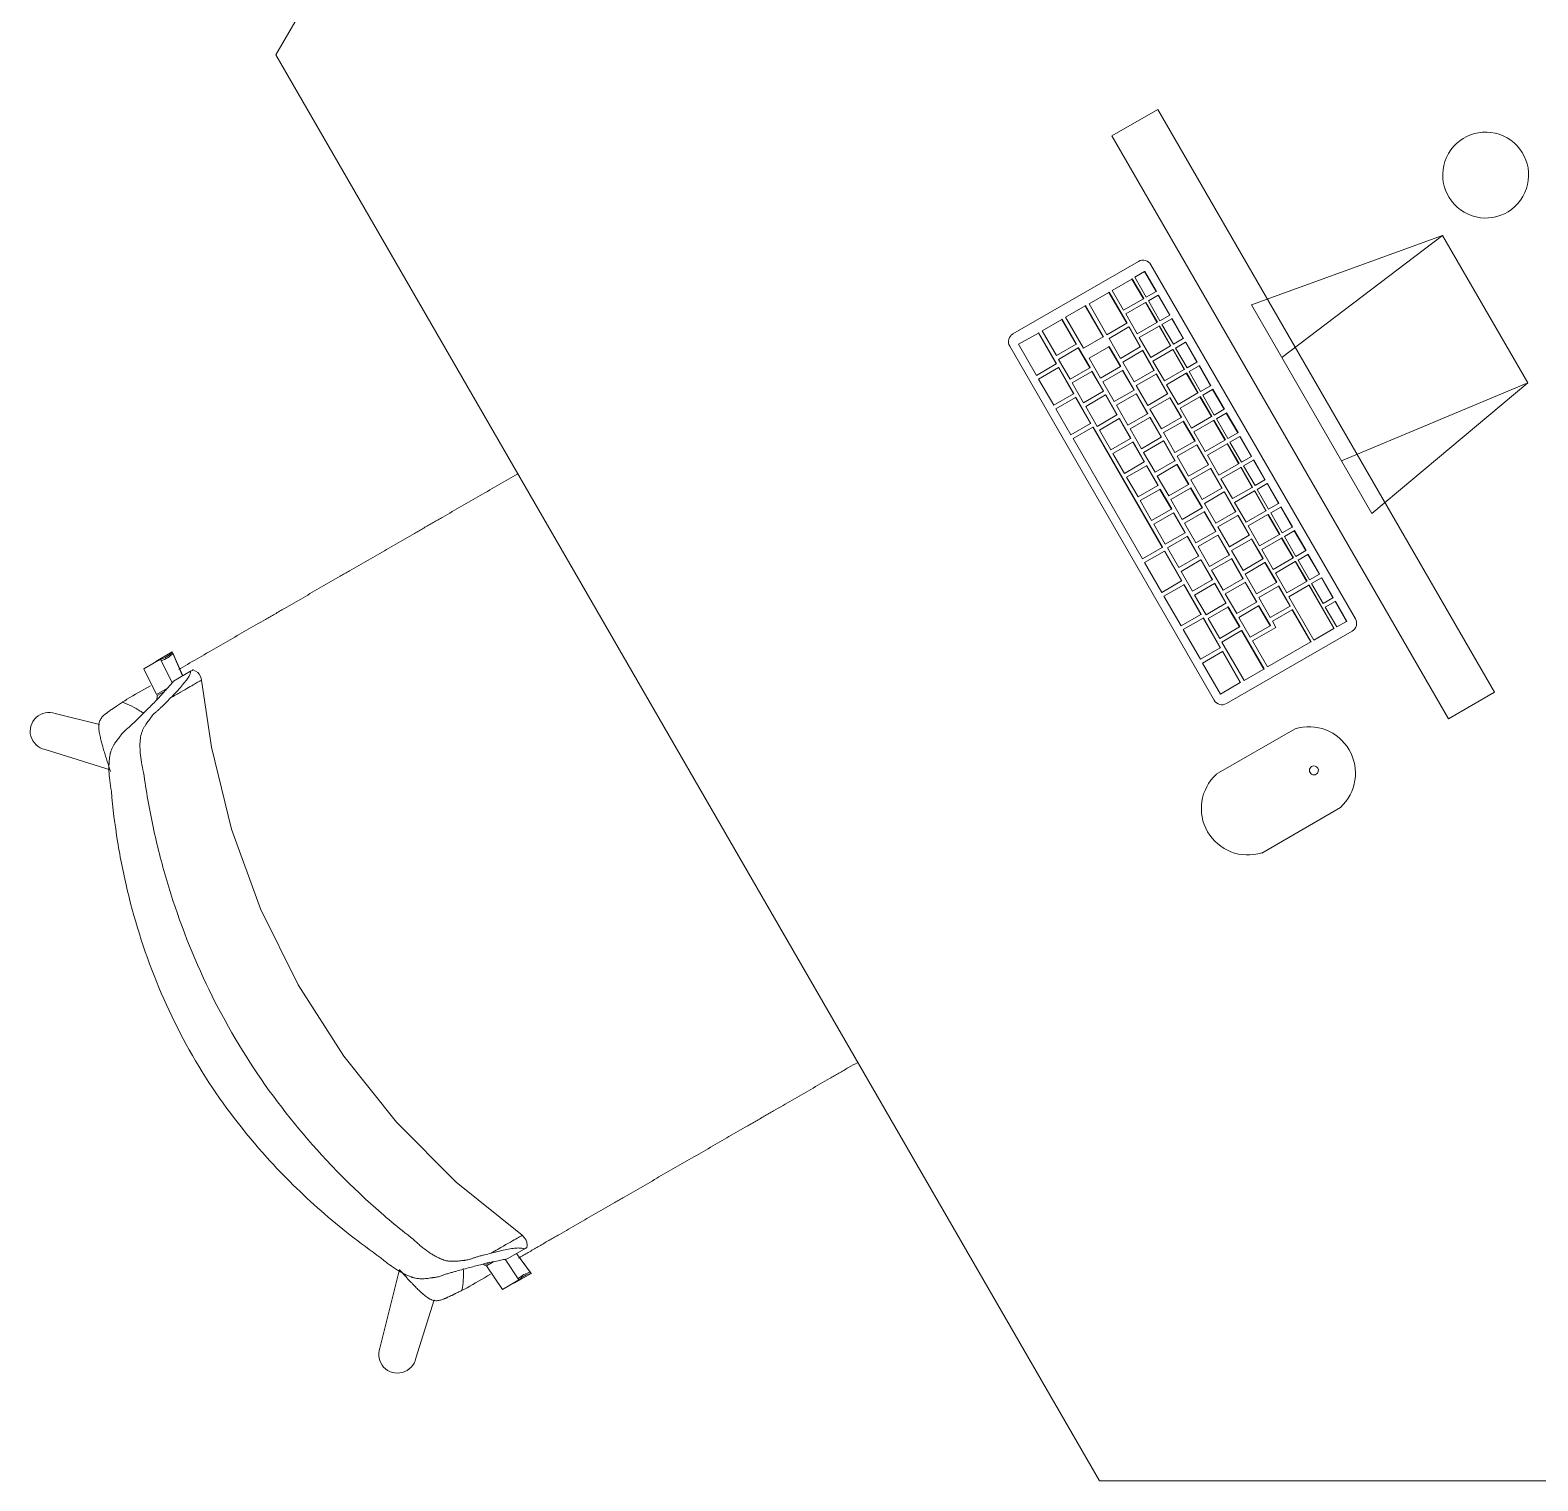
# Model space of a CAD drawing. Header units: millimetres. Extents: x 155927 to 295199, y -4084 to 97293.
# Drawn here: x 181905 to 182958, y 16870 to 17883 of the extents above; entities that cross this region are included whole.
import ezdxf

# ---------------------------------------------------------------- set-up
doc = ezdxf.new("R2010")
doc.units = ezdxf.units.MM
doc.header["$MEASUREMENT"] = 0
doc.layers.add('A-GENM', color=8, linetype='CONTINUOUS', lineweight=9)
doc.layers.add('I-FURN', color=8, linetype='CONTINUOUS', lineweight=9)

msp = doc.modelspace()

# ---------------------------------------------------------------- linework, layer by layer
at = {"layer": 'A-GENM'}
for p, q in [((182679, 17721.8), (182591.4, 17671.3)), ((182830.5, 17472.2), (182687.7, 17719.5)), ((182674.4, 17709.5), (182660.6, 17701.6)), ((182674.7, 17709.7), (182674.4, 17709.5)), ((182682.4, 17695.7), (182674.4, 17709.5)), ((182674.7, 17709.7), (182682.7, 17695.8)), ((182683.3, 17714.7), (182676.4, 17710.7)), ((182676.4, 17710.7), (182684.4, 17696.8)), ((182683.5, 17714.8), (182683.3, 17714.7)), ((182691.3, 17700.8), (182683.3, 17714.7)), ((182683.5, 17714.8), (182691.5, 17700.9)), ((182658.3, 17700.2), (182644.5, 17692.2)), ((182658.5, 17700.4), (182658.3, 17700.2)), ((182670.8, 17678.6), (182658.3, 17700.2)), ((182658.5, 17700.4), (182671, 17678.7)), ((182660.6, 17701.6), (182668.6, 17687.7)), ((182668.6, 17687.7), (182682.4, 17695.7)), ((182682.7, 17695.8), (182682.4, 17695.7)), ((182684.4, 17696.8), (182691.3, 17700.8)), ((182692.8, 17698.2), (182685.9, 17694.2)), ((182691.5, 17700.9), (182691.3, 17700.8)), ((182693, 17698.3), (182692.8, 17698.2)), ((182700.8, 17684.3), (182692.8, 17698.2)), ((182693, 17698.3), (182701, 17684.5)), ((182641.9, 17690.8), (182628.1, 17682.8)), ((182642.1, 17690.9), (182641.9, 17690.8)), ((182654.4, 17669.1), (182641.9, 17690.8)), ((182642.1, 17690.9), (182654.6, 17669.2)), ((182644.5, 17692.2), (182657, 17670.6)), ((182683.9, 17693.1), (182670.1, 17685.1)), ((182670.1, 17685.1), (182678.1, 17671.2)), ((182684.2, 17693.2), (182683.9, 17693.1)), ((182691.9, 17679.2), (182683.9, 17693.1)), ((182684.2, 17693.2), (182692.2, 17679.4)), ((182685.9, 17694.2), (182693.9, 17680.4)), ((182693.9, 17680.4), (182700.8, 17684.3)), ((182701, 17684.5), (182700.8, 17684.3)), ((182625.5, 17681.3), (182611.7, 17673.3)), ((182625.7, 17681.4), (182625.5, 17681.3)), ((182635.5, 17664), (182625.5, 17681.3)), ((182625.7, 17681.4), (182635.7, 17664.1)), ((182628.1, 17682.8), (182640.6, 17661.1)), ((182657, 17670.6), (182670.8, 17678.6)), ((182672.3, 17676), (182658.5, 17668)), ((182671, 17678.7), (182670.8, 17678.6)), ((182672.5, 17676.1), (182672.3, 17676)), ((182680.3, 17662.1), (182672.3, 17676)), ((182672.5, 17676.1), (182680.5, 17662.2)), ((182678.1, 17671.2), (182691.9, 17679.2)), ((182693.4, 17676.6), (182679.6, 17668.7)), ((182692.2, 17679.4), (182691.9, 17679.2)), ((182693.7, 17676.8), (182693.4, 17676.6)), ((182701.4, 17662.8), (182693.4, 17676.6)), ((182693.7, 17676.8), (182701.7, 17662.9)), ((182702.3, 17681.8), (182695.4, 17677.8)), ((182695.4, 17677.8), (182703.4, 17663.9)), ((182702.5, 17681.9), (182702.3, 17681.8)), ((182710.3, 17667.9), (182702.3, 17681.8)), ((182702.5, 17681.9), (182710.5, 17668)), ((182609.1, 17671.8), (182595.3, 17663.9)), ((182595.3, 17663.9), (182607.8, 17642.2)), ((182609.3, 17672), (182609.1, 17671.8)), ((182621.6, 17650.2), (182609.1, 17671.8)), ((182609.3, 17672), (182621.8, 17650.3)), ((182611.7, 17673.3), (182621.7, 17656)), ((182621.7, 17656), (182635.5, 17664)), ((182635.7, 17664.1), (182635.5, 17664)), ((182640.6, 17661.1), (182654.4, 17669.1)), ((182654.6, 17669.2), (182654.4, 17669.1)), ((182658.5, 17668), (182666.5, 17654.1)), ((182679.6, 17668.7), (182687.6, 17654.8)), ((182703.4, 17663.9), (182710.3, 17667.9)), ((182711.8, 17665.3), (182704.9, 17661.3)), ((182710.5, 17668), (182710.3, 17667.9)), ((182712, 17665.4), (182711.8, 17665.3)), ((182719.8, 17651.4), (182711.8, 17665.3)), ((182712, 17665.4), (182720, 17651.6)), ((182589.1, 17662.6), (182731.9, 17415.3)), ((182637, 17661.4), (182623.2, 17653.4)), ((182623.2, 17653.4), (182631.2, 17639.5)), ((182637.2, 17661.5), (182637, 17661.4)), ((182645, 17647.5), (182637, 17661.4)), ((182637.2, 17661.5), (182645.2, 17647.7)), ((182658.4, 17662.2), (182644.6, 17654.2)), ((182644.6, 17654.2), (182652.6, 17640.3)), ((182658.6, 17662.3), (182658.4, 17662.2)), ((182666.4, 17648.3), (182658.4, 17662.2)), ((182658.6, 17662.3), (182666.6, 17648.5)), ((182666.5, 17654.1), (182680.3, 17662.1)), ((182681.8, 17659.5), (182668, 17651.5)), ((182680.5, 17662.2), (182680.3, 17662.1)), ((182682, 17659.7), (182681.8, 17659.5)), ((182689.8, 17645.7), (182681.8, 17659.5)), ((182682, 17659.7), (182690, 17645.8)), ((182687.6, 17654.8), (182701.4, 17662.8)), ((182702.9, 17660.2), (182689.1, 17652.2)), ((182701.7, 17662.9), (182701.4, 17662.8)), ((182703.2, 17660.3), (182702.9, 17660.2)), ((182710.9, 17646.3), (182702.9, 17660.2)), ((182703.2, 17660.3), (182711.2, 17646.5)), ((182704.9, 17661.3), (182712.9, 17647.5)), ((182607.8, 17642.2), (182621.6, 17650.2)), ((182623.1, 17647.6), (182609.3, 17639.6)), ((182621.8, 17650.3), (182621.6, 17650.2)), ((182623.3, 17647.7), (182623.1, 17647.6)), ((182633.6, 17629.4), (182623.1, 17647.6)), ((182623.3, 17647.7), (182633.8, 17629.5)), ((182631.2, 17639.5), (182645, 17647.5)), ((182646.5, 17644.9), (182632.7, 17636.9)), ((182645.2, 17647.7), (182645, 17647.5)), ((182646.7, 17645.1), (182646.5, 17644.9)), ((182654.5, 17631.1), (182646.5, 17644.9)), ((182646.7, 17645.1), (182654.7, 17631.2)), ((182652.6, 17640.3), (182666.4, 17648.3)), ((182667.9, 17645.7), (182654.1, 17637.7)), ((182666.6, 17648.5), (182666.4, 17648.3)), ((182668.1, 17645.9), (182667.9, 17645.7)), ((182675.9, 17631.9), (182667.9, 17645.7)), ((182668, 17651.5), (182676, 17637.7)), ((182668.1, 17645.9), (182676.1, 17632)), ((182676, 17637.7), (182689.8, 17645.7)), ((182691.3, 17643.1), (182677.5, 17635.1)), ((182689.1, 17652.2), (182697.1, 17638.3)), ((182690, 17645.8), (182689.8, 17645.7)), ((182691.5, 17643.2), (182691.3, 17643.1)), ((182699.3, 17629.2), (182691.3, 17643.1)), ((182691.5, 17643.2), (182699.5, 17629.3)), ((182697.1, 17638.3), (182710.9, 17646.3)), ((182712.4, 17643.7), (182698.6, 17635.7)), ((182711.2, 17646.5), (182710.9, 17646.3)), ((182712.7, 17643.9), (182712.4, 17643.7)), ((182720.4, 17629.9), (182712.4, 17643.7)), ((182712.7, 17643.9), (182720.7, 17630)), ((182712.9, 17647.5), (182719.8, 17651.4)), ((182721.3, 17648.8), (182714.4, 17644.9)), ((182714.4, 17644.9), (182722.4, 17631)), ((182720, 17651.6), (182719.8, 17651.4)), ((182721.5, 17649), (182721.3, 17648.8)), ((182729.3, 17635), (182721.3, 17648.8)), ((182721.5, 17649), (182729.5, 17635.1)), ((182609.3, 17639.6), (182619.8, 17621.4)), ((182632.7, 17636.9), (182640.7, 17623.1)), ((182654.1, 17637.7), (182662.1, 17623.9)), ((182662.1, 17623.9), (182675.9, 17631.9)), ((182676.1, 17632), (182675.9, 17631.9)), ((182677.5, 17635.1), (182685.5, 17621.2)), ((182698.6, 17635.7), (182706.6, 17621.9)), ((182722.4, 17631), (182729.3, 17635)), ((182730.8, 17632.4), (182723.9, 17628.4)), ((182729.5, 17635.1), (182729.3, 17635)), ((182731, 17632.5), (182730.8, 17632.4)), ((182738.8, 17618.5), (182730.8, 17632.4)), ((182731, 17632.5), (182739, 17618.7)), ((182619.8, 17621.4), (182633.6, 17629.4)), ((182635.1, 17626.8), (182621.3, 17618.8)), ((182633.8, 17629.5), (182633.6, 17629.4)), ((182635.3, 17626.9), (182635.1, 17626.8)), ((182645.6, 17608.6), (182635.1, 17626.8)), ((182635.3, 17626.9), (182645.8, 17608.7)), ((182640.7, 17623.1), (182654.5, 17631.1)), ((182656, 17628.5), (182642.2, 17620.5)), ((182654.7, 17631.2), (182654.5, 17631.1)), ((182656.2, 17628.6), (182656, 17628.5)), ((182664, 17614.6), (182656, 17628.5)), ((182656.2, 17628.6), (182664.2, 17614.7)), ((182677.4, 17629.3), (182663.6, 17621.3)), ((182663.6, 17621.3), (182671.6, 17607.4)), ((182677.6, 17629.4), (182677.4, 17629.3)), ((182685.4, 17615.4), (182677.4, 17629.3)), ((182677.6, 17629.4), (182685.6, 17615.5)), ((182685.5, 17621.2), (182699.3, 17629.2)), ((182700.8, 17626.6), (182687, 17618.6)), ((182699.5, 17629.3), (182699.3, 17629.2)), ((182701, 17626.7), (182700.8, 17626.6)), ((182708.8, 17612.7), (182700.8, 17626.6)), ((182701, 17626.7), (182709, 17612.9)), ((182706.6, 17621.9), (182720.4, 17629.9)), ((182721.9, 17627.3), (182708.1, 17619.3)), ((182720.7, 17630), (182720.4, 17629.9)), ((182722.2, 17627.4), (182721.9, 17627.3)), ((182729.9, 17613.4), (182721.9, 17627.3)), ((182722.2, 17627.4), (182730.2, 17613.6)), ((182723.9, 17628.4), (182731.9, 17614.5)), ((182621.3, 17618.8), (182631.8, 17600.6)), ((182642.2, 17620.5), (182650.2, 17606.6)), ((182650.2, 17606.6), (182664, 17614.6)), ((182665.5, 17612), (182651.7, 17604)), ((182664.2, 17614.7), (182664, 17614.6)), ((182665.7, 17612.1), (182665.5, 17612)), ((182673.5, 17598.1), (182665.5, 17612)), ((182665.7, 17612.1), (182673.7, 17598.3)), ((182671.6, 17607.4), (182685.4, 17615.4)), ((182686.9, 17612.8), (182673.1, 17604.8)), ((182685.6, 17615.5), (182685.4, 17615.4)), ((182687.1, 17612.9), (182686.9, 17612.8)), ((182694.9, 17599), (182686.9, 17612.8)), ((182687, 17618.6), (182695, 17604.8)), ((182687.1, 17612.9), (182695.1, 17599.1)), ((182695, 17604.8), (182708.8, 17612.7)), ((182708.1, 17619.3), (182716.1, 17605.4)), ((182709, 17612.9), (182708.8, 17612.7)), ((182716.1, 17605.4), (182729.9, 17613.4)), ((182731.4, 17610.8), (182717.6, 17602.8)), ((182730.2, 17613.6), (182729.9, 17613.4)), ((182731.7, 17611), (182731.4, 17610.8)), ((182739.4, 17597), (182731.4, 17610.8)), ((182731.7, 17611), (182739.7, 17597.1)), ((182731.9, 17614.5), (182738.8, 17618.5)), ((182740.3, 17615.9), (182733.4, 17611.9)), ((182733.4, 17611.9), (182741.4, 17598.1)), ((182739, 17618.7), (182738.8, 17618.5)), ((182740.5, 17616.1), (182740.3, 17615.9)), ((182748.3, 17602.1), (182740.3, 17615.9)), ((182740.5, 17616.1), (182748.5, 17602.2)), ((182631.8, 17600.6), (182645.6, 17608.6)), ((182647.1, 17606), (182633.3, 17598)), ((182645.8, 17608.7), (182645.6, 17608.6)), ((182647.3, 17606.1), (182647.1, 17606)), ((182695.6, 17522), (182647.1, 17606)), ((182647.3, 17606.1), (182695.8, 17522.1)), ((182651.7, 17604), (182659.7, 17590.2)), ((182673.1, 17604.8), (182681.1, 17591)), ((182710.3, 17610.1), (182696.5, 17602.2)), ((182696.5, 17602.2), (182704.5, 17588.3)), ((182710.5, 17610.3), (182710.3, 17610.1)), ((182718.3, 17596.3), (182710.3, 17610.1)), ((182710.5, 17610.3), (182718.5, 17596.4)), ((182717.6, 17602.8), (182725.6, 17589)), ((182741.4, 17598.1), (182748.3, 17602.1)), ((182748.5, 17602.2), (182748.3, 17602.1)), ((182633.3, 17598), (182681.8, 17514)), ((182659.7, 17590.2), (182673.5, 17598.1)), ((182675, 17595.6), (182661.2, 17587.6)), ((182673.7, 17598.3), (182673.5, 17598.1)), ((182675.2, 17595.7), (182675, 17595.6)), ((182683, 17581.7), (182675, 17595.6)), ((182675.2, 17595.7), (182683.2, 17581.8)), ((182681.1, 17591), (182694.9, 17599)), ((182696.4, 17596.4), (182682.6, 17588.4)), ((182695.1, 17599.1), (182694.9, 17599)), ((182696.6, 17596.5), (182696.4, 17596.4)), ((182704.4, 17582.5), (182696.4, 17596.4)), ((182696.6, 17596.5), (182704.6, 17582.6)), ((182704.5, 17588.3), (182718.3, 17596.3)), ((182719.8, 17593.7), (182706, 17585.7)), ((182718.5, 17596.4), (182718.3, 17596.3)), ((182720, 17593.8), (182719.8, 17593.7)), ((182727.8, 17579.8), (182719.8, 17593.7)), ((182720, 17593.8), (182728, 17580)), ((182725.6, 17589), (182739.4, 17597)), ((182740.9, 17594.4), (182727.1, 17586.4)), ((182739.7, 17597.1), (182739.4, 17597)), ((182741.2, 17594.5), (182740.9, 17594.4)), ((182748.9, 17580.5), (182740.9, 17594.4)), ((182741.2, 17594.5), (182749.2, 17580.6)), ((182749.8, 17599.5), (182742.9, 17595.5)), ((182742.9, 17595.5), (182750.9, 17581.6)), ((182750, 17599.6), (182749.8, 17599.5)), ((182757.8, 17585.6), (182749.8, 17599.5)), ((182750, 17599.6), (182758, 17585.8)), ((182661.2, 17587.6), (182669.2, 17573.7)), ((182669.2, 17573.7), (182683, 17581.7)), ((182684.5, 17579.1), (182670.7, 17571.1)), ((182682.6, 17588.4), (182690.6, 17574.5)), ((182683.2, 17581.8), (182683, 17581.7)), ((182684.7, 17579.2), (182684.5, 17579.1)), ((182692.5, 17565.2), (182684.5, 17579.1)), ((182684.7, 17579.2), (182692.7, 17565.4)), ((182690.6, 17574.5), (182704.4, 17582.5)), ((182705.9, 17579.9), (182692.1, 17571.9)), ((182704.6, 17582.6), (182704.4, 17582.5)), ((182706.1, 17580), (182705.9, 17579.9)), ((182713.9, 17566), (182705.9, 17579.9)), ((182706, 17585.7), (182714, 17571.9)), ((182706.1, 17580), (182714.1, 17566.2)), ((182714, 17571.9), (182727.8, 17579.8)), ((182727.1, 17586.4), (182735.1, 17572.5)), ((182728, 17580), (182727.8, 17579.8)), ((182735.1, 17572.5), (182748.9, 17580.5)), ((182749.2, 17580.6), (182748.9, 17580.5)), ((182750.9, 17581.6), (182757.8, 17585.6)), ((182759.3, 17583), (182752.4, 17579)), ((182758, 17585.8), (182757.8, 17585.6)), ((182759.5, 17583.2), (182759.3, 17583)), ((182767.3, 17569.2), (182759.3, 17583)), ((182759.5, 17583.2), (182767.5, 17569.3)), ((182670.7, 17571.1), (182678.7, 17557.3)), ((182692.1, 17571.9), (182700.1, 17558.1)), ((182729.3, 17577.2), (182715.5, 17569.3)), ((182715.5, 17569.3), (182723.5, 17555.4)), ((182729.5, 17577.4), (182729.3, 17577.2)), ((182737.3, 17563.4), (182729.3, 17577.2)), ((182729.5, 17577.4), (182737.5, 17563.5)), ((182750.4, 17577.9), (182736.6, 17569.9)), ((182736.6, 17569.9), (182744.6, 17556.1)), ((182750.7, 17578), (182750.4, 17577.9)), ((182758.4, 17564), (182750.4, 17577.9)), ((182750.7, 17578), (182758.7, 17564.2)), ((182752.4, 17579), (182760.4, 17565.2)), ((182760.4, 17565.2), (182767.3, 17569.2)), ((182767.5, 17569.3), (182767.3, 17569.2)), ((182678.7, 17557.3), (182692.5, 17565.2)), ((182694, 17562.6), (182680.2, 17554.7)), ((182692.7, 17565.4), (182692.5, 17565.2)), ((182694.2, 17562.8), (182694, 17562.6)), ((182702, 17548.8), (182694, 17562.6)), ((182694.2, 17562.8), (182702.2, 17548.9)), ((182700.1, 17558.1), (182713.9, 17566)), ((182715.4, 17563.4), (182701.6, 17555.5)), ((182714.1, 17566.2), (182713.9, 17566)), ((182715.6, 17563.6), (182715.4, 17563.4)), ((182723.4, 17549.6), (182715.4, 17563.4)), ((182715.6, 17563.6), (182723.6, 17549.7)), ((182723.5, 17555.4), (182737.3, 17563.4)), ((182738.8, 17560.8), (182725, 17552.8)), ((182737.5, 17563.5), (182737.3, 17563.4)), ((182739, 17560.9), (182738.8, 17560.8)), ((182746.8, 17546.9), (182738.8, 17560.8)), ((182739, 17560.9), (182747, 17547.1)), ((182744.6, 17556.1), (182758.4, 17564)), ((182759.9, 17561.5), (182746.1, 17553.5)), ((182758.7, 17564.2), (182758.4, 17564)), ((182760.2, 17561.6), (182759.9, 17561.5)), ((182767.9, 17547.6), (182759.9, 17561.5)), ((182760.2, 17561.6), (182768.2, 17547.7)), ((182768.8, 17566.6), (182761.9, 17562.6)), ((182761.9, 17562.6), (182769.9, 17548.7)), ((182769, 17566.7), (182768.8, 17566.6)), ((182776.8, 17552.7), (182768.8, 17566.6)), ((182769, 17566.7), (182777, 17552.9)), ((182680.2, 17554.7), (182688.2, 17540.8)), ((182688.2, 17540.8), (182702, 17548.8)), ((182701.6, 17555.5), (182709.6, 17541.6)), ((182702.2, 17548.9), (182702, 17548.8)), ((182709.6, 17541.6), (182723.4, 17549.6)), ((182723.6, 17549.7), (182723.4, 17549.6)), ((182725, 17552.8), (182733, 17538.9)), ((182746.1, 17553.5), (182754.1, 17539.6)), ((182754.1, 17539.6), (182767.9, 17547.6)), ((182768.2, 17547.7), (182767.9, 17547.6)), ((182769.9, 17548.7), (182776.8, 17552.7)), ((182778.3, 17550.1), (182771.4, 17546.1)), ((182777, 17552.9), (182776.8, 17552.7)), ((182778.5, 17550.3), (182778.3, 17550.1)), ((182786.3, 17536.3), (182778.3, 17550.1)), ((182778.5, 17550.3), (182786.5, 17536.4)), ((182703.5, 17546.2), (182689.7, 17538.2)), ((182689.7, 17538.2), (182697.7, 17524.4)), ((182703.7, 17546.3), (182703.5, 17546.2)), ((182711.5, 17532.3), (182703.5, 17546.2)), ((182703.7, 17546.3), (182711.7, 17532.5)), ((182724.9, 17547), (182711.1, 17539)), ((182711.1, 17539), (182719.1, 17525.2)), ((182725.1, 17547.1), (182724.9, 17547)), ((182732.9, 17533.1), (182724.9, 17547)), ((182725.1, 17547.1), (182733.1, 17533.3)), ((182733, 17538.9), (182746.8, 17546.9)), ((182748.3, 17544.3), (182734.5, 17536.4)), ((182747, 17547.1), (182746.8, 17546.9)), ((182748.5, 17544.5), (182748.3, 17544.3)), ((182756.3, 17530.5), (182748.3, 17544.3)), ((182748.5, 17544.5), (182756.5, 17530.6)), ((182769.4, 17545), (182755.6, 17537)), ((182755.6, 17537), (182763.6, 17523.2)), ((182769.7, 17545.1), (182769.4, 17545)), ((182777.4, 17531.1), (182769.4, 17545)), ((182769.7, 17545.1), (182777.7, 17531.3)), ((182771.4, 17546.1), (182779.4, 17532.3)), ((182697.7, 17524.4), (182711.5, 17532.3)), ((182713, 17529.7), (182699.2, 17521.8)), ((182711.7, 17532.5), (182711.5, 17532.3)), ((182713.2, 17529.9), (182713, 17529.7)), ((182721, 17515.9), (182713, 17529.7)), ((182713.2, 17529.9), (182721.2, 17516)), ((182719.1, 17525.2), (182732.9, 17533.1)), ((182734.4, 17530.5), (182720.6, 17522.6)), ((182733.1, 17533.3), (182732.9, 17533.1)), ((182734.6, 17530.7), (182734.4, 17530.5)), ((182742.4, 17516.7), (182734.4, 17530.5)), ((182734.5, 17536.4), (182742.5, 17522.5)), ((182734.6, 17530.7), (182742.6, 17516.8)), ((182742.5, 17522.5), (182756.3, 17530.5)), ((182757.8, 17527.9), (182744, 17519.9)), ((182756.5, 17530.6), (182756.3, 17530.5)), ((182758, 17528), (182757.8, 17527.9)), ((182765.8, 17514), (182757.8, 17527.9)), ((182758, 17528), (182766, 17514.2)), ((182763.6, 17523.2), (182777.4, 17531.1)), ((182778.9, 17528.5), (182765.1, 17520.6)), ((182777.7, 17531.3), (182777.4, 17531.1)), ((182779.2, 17528.7), (182778.9, 17528.5)), ((182786.9, 17514.7), (182778.9, 17528.5)), ((182779.2, 17528.7), (182787.2, 17514.8)), ((182779.4, 17532.3), (182786.3, 17536.3)), ((182787.8, 17533.7), (182780.9, 17529.7)), ((182780.9, 17529.7), (182788.9, 17515.8)), ((182786.5, 17536.4), (182786.3, 17536.3)), ((182788, 17533.8), (182787.8, 17533.7)), ((182795.8, 17519.8), (182787.8, 17533.7)), ((182788, 17533.8), (182796, 17519.9)), ((182681.8, 17514), (182695.6, 17522)), ((182697.1, 17519.4), (182683.3, 17511.4)), ((182695.8, 17522.1), (182695.6, 17522)), ((182697.3, 17519.5), (182697.1, 17519.4)), ((182709.1, 17498.6), (182697.1, 17519.4)), ((182697.3, 17519.5), (182709.3, 17498.8)), ((182699.2, 17521.8), (182707.2, 17507.9)), ((182720.6, 17522.6), (182728.6, 17508.7)), ((182721.2, 17516), (182721, 17515.9)), ((182728.6, 17508.7), (182742.4, 17516.7)), ((182742.6, 17516.8), (182742.4, 17516.7)), ((182744, 17519.9), (182752, 17506)), ((182765.1, 17520.6), (182773.1, 17506.7)), ((182788.9, 17515.8), (182795.8, 17519.8)), ((182797.3, 17517.2), (182790.4, 17513.2)), ((182796, 17519.9), (182795.8, 17519.8)), ((182797.5, 17517.3), (182797.3, 17517.2)), ((182805.3, 17503.4), (182797.3, 17517.2)), ((182797.5, 17517.3), (182805.5, 17503.5)), ((182683.3, 17511.4), (182695.3, 17490.6)), ((182707.2, 17507.9), (182721, 17515.9)), ((182722.5, 17513.3), (182708.7, 17505.3)), ((182722.7, 17513.4), (182722.5, 17513.3)), ((182730.5, 17499.4), (182722.5, 17513.3)), ((182722.7, 17513.4), (182730.7, 17499.6)), ((182743.9, 17514.1), (182730.1, 17506.1)), ((182730.1, 17506.1), (182738.1, 17492.2)), ((182744.1, 17514.2), (182743.9, 17514.1)), ((182751.9, 17500.2), (182743.9, 17514.1)), ((182744.1, 17514.2), (182752.1, 17500.4)), ((182752, 17506), (182765.8, 17514)), ((182767.3, 17511.4), (182753.5, 17503.4)), ((182766, 17514.2), (182765.8, 17514)), ((182767.5, 17511.6), (182767.3, 17511.4)), ((182775.3, 17497.6), (182767.3, 17511.4)), ((182767.5, 17511.6), (182775.5, 17497.7)), ((182773.1, 17506.7), (182786.9, 17514.7)), ((182788.4, 17512.1), (182774.6, 17504.1)), ((182787.2, 17514.8), (182786.9, 17514.7)), ((182788.7, 17512.2), (182788.4, 17512.1)), ((182796.4, 17498.2), (182788.4, 17512.1)), ((182788.7, 17512.2), (182796.7, 17498.4)), ((182790.4, 17513.2), (182798.4, 17499.4)), ((182695.3, 17490.6), (182709.1, 17498.6)), ((182710.6, 17496), (182696.8, 17488.1)), ((182708.7, 17505.3), (182716.7, 17491.4)), ((182709.3, 17498.8), (182709.1, 17498.6)), ((182710.8, 17496.2), (182710.6, 17496)), ((182722.6, 17475.2), (182710.6, 17496)), ((182710.8, 17496.2), (182722.8, 17475.4)), ((182716.7, 17491.4), (182730.5, 17499.4)), ((182732, 17496.8), (182718.2, 17488.8)), ((182730.7, 17499.6), (182730.5, 17499.4)), ((182732.2, 17497), (182732, 17496.8)), ((182740, 17483), (182732, 17496.8)), ((182732.2, 17497), (182740.2, 17483.1)), ((182738.1, 17492.2), (182751.9, 17500.2)), ((182753.4, 17497.6), (182739.6, 17489.6)), ((182752.1, 17500.4), (182751.9, 17500.2)), ((182753.6, 17497.8), (182753.4, 17497.6)), ((182761.4, 17483.8), (182753.4, 17497.6)), ((182753.5, 17503.4), (182761.5, 17489.6)), ((182753.6, 17497.8), (182761.6, 17483.9)), ((182761.5, 17489.6), (182775.3, 17497.6)), ((182776.8, 17495), (182763, 17487)), ((182774.6, 17504.1), (182782.6, 17490.3)), ((182775.5, 17497.7), (182775.3, 17497.6)), ((182777, 17495.1), (182776.8, 17495)), ((182784.8, 17481.1), (182776.8, 17495)), ((182777, 17495.1), (182785, 17481.2)), ((182782.6, 17490.3), (182796.4, 17498.2)), ((182797.9, 17495.6), (182783.9, 17487.5)), ((182796.7, 17498.4), (182796.4, 17498.2)), ((182798.2, 17495.8), (182797.9, 17495.6)), ((182815.4, 17465.3), (182797.9, 17495.6)), ((182798.2, 17495.8), (182815.7, 17465.5)), ((182798.4, 17499.4), (182805.3, 17503.4)), ((182806.8, 17500.8), (182799.9, 17496.8)), ((182799.9, 17496.8), (182807.9, 17482.9)), ((182805.5, 17503.5), (182805.3, 17503.4)), ((182807, 17500.9), (182806.8, 17500.8)), ((182814.8, 17486.9), (182806.8, 17500.8)), ((182807, 17500.9), (182815, 17487)), ((182696.8, 17488.1), (182708.8, 17467.3)), ((182718.2, 17488.8), (182726.2, 17475)), ((182739.6, 17489.6), (182747.6, 17475.8)), ((182763, 17487), (182771, 17473.1)), ((182783.9, 17487.5), (182801.4, 17457.2)), ((182807.9, 17482.9), (182814.8, 17486.9)), ((182815, 17487), (182814.8, 17486.9)), ((182816.5, 17484.4), (182816.3, 17484.3)), ((182816.5, 17484.4), (182824.5, 17470.6)), ((182708.8, 17467.3), (182722.6, 17475.2)), ((182722.8, 17475.4), (182722.6, 17475.2)), ((182726.2, 17475), (182740, 17483)), ((182741.5, 17480.4), (182727.7, 17472.4)), ((182740.2, 17483.1), (182740, 17483)), ((182741.7, 17480.5), (182741.5, 17480.4)), ((182749.5, 17466.5), (182741.5, 17480.4)), ((182741.7, 17480.5), (182749.7, 17466.7)), ((182747.6, 17475.8), (182761.4, 17483.8)), ((182762.9, 17481.2), (182749.1, 17473.2)), ((182761.6, 17483.9), (182761.4, 17483.8)), ((182763.1, 17481.3), (182762.9, 17481.2)), ((182770.9, 17467.3), (182762.9, 17481.2)), ((182763.1, 17481.3), (182771.1, 17467.5)), ((182771, 17473.1), (182784.8, 17481.1)), ((182786.3, 17478.5), (182772.5, 17470.5)), ((182785, 17481.2), (182784.8, 17481.1)), ((182786.5, 17478.7), (182786.3, 17478.5)), ((182799.3, 17456), (182786.3, 17478.5)), ((182786.5, 17478.7), (182799.5, 17456.1)), ((182816.3, 17484.3), (182809.4, 17480.3)), ((182809.4, 17480.3), (182817.4, 17466.5)), ((182824.3, 17470.4), (182816.3, 17484.3)), ((182724.1, 17472.6), (182710.3, 17464.7)), ((182710.3, 17464.7), (182722.3, 17443.9)), ((182724.3, 17472.8), (182724.1, 17472.6)), ((182736.1, 17451.9), (182724.1, 17472.6)), ((182724.3, 17472.8), (182736.3, 17452)), ((182727.7, 17472.4), (182735.7, 17458.5)), ((182735.7, 17458.5), (182749.5, 17466.5)), ((182751, 17463.9), (182737.2, 17455.9)), ((182740.5, 17413), (182828.2, 17463.6)), ((182749.1, 17473.2), (182757.1, 17459.3)), ((182749.7, 17466.7), (182749.5, 17466.5)), ((182751.2, 17464.1), (182751, 17463.9)), ((182766.5, 17437.1), (182751, 17463.9)), ((182751.2, 17464.1), (182766.7, 17437.2)), ((182757.1, 17459.3), (182770.9, 17467.3)), ((182775, 17466.2), (182758.6, 17456.7)), ((182771.1, 17467.5), (182770.9, 17467.3)), ((182772.5, 17470.5), (182775, 17466.2)), ((182801.4, 17457.2), (182815.4, 17465.3)), ((182815.7, 17465.5), (182815.4, 17465.3)), ((182817.4, 17466.5), (182824.3, 17470.4)), ((182824.5, 17470.6), (182824.3, 17470.4)), ((182737.2, 17455.9), (182752.7, 17429.1)), ((182758.6, 17456.7), (182769.1, 17438.6)), ((182769.1, 17438.6), (182799.3, 17456)), ((182799.5, 17456.1), (182799.3, 17456)), ((182722.3, 17443.9), (182736.1, 17451.9)), ((182737.6, 17449.3), (182723.8, 17441.3)), ((182736.3, 17452), (182736.1, 17451.9)), ((182737.8, 17449.4), (182737.6, 17449.3)), ((182750.1, 17427.6), (182737.6, 17449.3)), ((182737.8, 17449.4), (182750.3, 17427.7)), ((182723.8, 17441.3), (182736.3, 17419.6)), ((182752.7, 17429.1), (182766.5, 17437.1)), ((182766.7, 17437.2), (182766.5, 17437.1)), ((182736.3, 17419.6), (182750.1, 17427.6)), ((182750.3, 17427.7), (182750.1, 17427.6)), ((182788.3, 17395.4), (182733.3, 17363.6)), ((182765.1, 17308.6), (182820.1, 17340.4))]:
    msp.add_line(p, q, dxfattribs=at)
for centre, radius, start, end in [((182682.2, 17716.3), 6.35, 30, 120), ((182594.6, 17665.8), 6.35, 120, 210), ((182825, 17469.1), 6.35, 300, 30), ((182737.4, 17418.5), 6.35, 210, 300), ((182798, 17364.3), 32.5, 312.6804, 107.3196), ((182801.5, 17366.3), 3.16, 120, 300), ((182801.5, 17366.3), 3.16, 300, 120), ((182755.4, 17339.7), 32.5, 132.6804, 287.3196)]:
    msp.add_arc(centre, radius, start, end, dxfattribs=at)
at = {"layer": 'I-FURN'}
for p, q in [((182651.8, 18861.9), (182076.8, 17866)), ((182076.8, 17866), (182651.8, 16870.1)), ((182692.5, 17827.9), (182660.4, 17809.4)), ((182692.5, 17827.9), (182927.5, 17421)), ((182895.4, 17402.4), (182660.4, 17809.4)), ((182891.3, 17740), (182757.8, 17691.5)), ((182779.1, 17654.6), (182891.3, 17740)), ((182950.8, 17637), (182891.3, 17740)), ((182757.8, 17691.5), (182842, 17545.7)), ((182820.7, 17582.6), (182949.6, 17636.5)), ((182842, 17545.7), (182950.8, 17637)), ((181984.6, 17437.2), (181996.2, 17443.9)), ((182004.4, 17449.1), (181992.9, 17442.4)), ((181996.2, 17443.9), (182004.3, 17427.4)), ((181996.7, 17443.1), (182004.3, 17427.5)), ((182011.6, 17432.3), (182004.4, 17449.1)), ((182011.7, 17432.3), (182004.9, 17448.2)), ((181993.4, 17419.3), (181984.6, 17437.2)), ((182017.1, 17435.5), (182005.3, 17428.6)), ((182018.9, 17436.5), (182020.6, 17435.7)), ((182020.6, 17435.7), (182022.2, 17434.6)), ((182022.2, 17434.6), (182023.2, 17433.4)), ((182023.2, 17433.4), (182024.3, 17431.5)), ((182001.1, 17423.7), (181993.4, 17419.3)), ((181999, 17421.5), (181993.9, 17418.5)), ((182024.3, 17431.5), (182024.8, 17429.4)), ((182031.7, 17382.6), (182024.8, 17429.4)), ((182927.5, 17421), (182895.4, 17402.4)), ((181953.5, 17398.3), (181922.7, 17406)), ((181915.6, 17380.9), (181961, 17366.6)), ((182045.8, 17325.2), (182031.7, 17382.6)), ((182066.1, 17269.6), (182045.8, 17325.2)), ((182092.3, 17216.6), (182066.1, 17269.6)), ((182124.1, 17166.7), (182092.3, 17216.6)), ((182161, 17120.6), (182124.1, 17166.7)), ((182202.7, 17078.7), (182161, 17120.6)), ((182248.7, 17041.6), (182202.7, 17078.7)), ((182250.1, 17031.9), (182238.3, 17025.1)), ((182250.2, 17040.1), (182248.7, 17041.6)), ((182251.4, 17038.1), (182250.2, 17040.1)), ((182251.9, 17036.7), (182251.4, 17038.1)), ((182252.1, 17034.8), (182251.9, 17036.7)), ((182251.9, 17032.9), (182252.1, 17034.8)), ((182223.4, 17021.1), (182226, 17022.6)), ((182223.9, 17020.2), (182229, 17023.2)), ((182236.8, 17024.8), (182246.5, 17010.4)), ((182255.1, 17014.9), (182244.7, 17028.8)), ((182254.6, 17015.7), (182244.8, 17028.8)), ((182163.1, 17017.7), (182149.3, 16962.8)), ((182235, 17003.7), (182223.9, 17020.2)), ((182243.6, 17008.3), (182255.1, 17014.9)), ((182246.5, 17010.4), (182235, 17003.7)), ((182174.4, 16955.7), (182187.2, 16996.5)), ((182651.8, 16870.1), (183801.8, 16870.1))]:
    msp.add_line(p, q, dxfattribs=at)
for centre, radius, start, end in [((182921.4, 17782.1), 30, 60.0028, 240.0028), ((182921.4, 17782.1), 30, 240.0028, 60.0028), ((181918.3, 17393.7), 13.1, 70.3941, 258.0104), ((182161.6, 16958.4), 13.1, 160.4176, 348.0338)]:
    msp.add_arc(centre, radius, start, end, dxfattribs=at)
for centre, start_param, end_param in [((181991.5, 17460.6), 2.884586, 3.464082), ((181992, 17459.8), 2.884586, 3.464082), ((182258.2, 16998.8), 5.960696, 6.540192), ((182258.7, 16998), 5.960696, 6.540192), ((182247.1, 16991.3), 5.960696, 6.044337)]:
    msp.add_ellipse(centre, major_axis=(-8.7, 15.1), ratio=0.978487, start_param=start_param, end_param=end_param, dxfattribs=at)
for points, knots in [([(182008.9, 17436.8), (182009.3, 17437), (182014.1, 17439.8), (182023.4, 17445.2), (182036.8, 17452.9), (182049.8, 17460.4), (182060.7, 17466.7), (182069.4, 17471.7), (182076, 17475.5), (182082.7, 17479.4), (182091.4, 17484.4), (182102.2, 17490.7), (182113, 17496.9), (182121.6, 17501.9), (182128.2, 17505.7), (182134.7, 17509.5), (182143.4, 17514.4), (182154.1, 17520.6), (182164.8, 17526.8), (182173.4, 17531.8), (182180, 17535.6), (182186.7, 17539.4), (182195.4, 17544.5), (182206.3, 17550.8), (182219.4, 17558.3), (182232.7, 17566), (182241.5, 17571.1), (182245.9, 17573.6), (182246, 17573.7)], [-0.896036, -0.896036, -0.896036, -0.896036, -0.8928571, -0.8571429, -0.8214286, -0.7857143, -0.75, -0.7321429, -0.7142857, -0.6964286, -0.6785714, -0.6428571, -0.6071429, -0.5892857, -0.5714286, -0.5535714, -0.5357143, -0.5, -0.4642857, -0.4464286, -0.4285714, -0.4107143, -0.3928571, -0.3571429, -0.3214286, -0.2857143, -0.25, -0.2496035, -0.2496035, -0.2496035, -0.2496035]), ([(181961.9, 17351.7), (181961.4, 17354.4), (181960.6, 17359.4), (181960.2, 17365), (181960.2, 17369.2), (181960.3, 17372.1), (181960.5, 17374.4), (181960.7, 17375.9), (181960.9, 17376.8), (181961, 17377.4), (181961.1, 17378), (181961.3, 17378.8), (181961.7, 17380.1), (181962.4, 17381.8), (181963.3, 17383.7), (181964.3, 17385.3), (181965.4, 17386.8), (181966.5, 17388.2), (181967.4, 17389.4), (181968, 17390.1), (181968.3, 17390.6), (181968.6, 17390.9), (181968.8, 17391.2), (181969.1, 17391.6), (181969.7, 17392.3), (181970.6, 17393.2), (181971.6, 17394.2), (181972.9, 17395.4), (181974.2, 17396.5), (181975.5, 17397.6), (181976.5, 17398.5), (181977.4, 17399.4), (181978.7, 17400.6), (181980.8, 17402.8), (181983.8, 17405.7), (181987.1, 17409), (181990.2, 17412.1), (181993.2, 17415.1), (181995.9, 17418), (181998.3, 17420.6), (181999.7, 17422.2), (182000.4, 17423)], [0, 0, 0, 0, 0.035714, 0.071429, 0.089286, 0.107143, 0.125, 0.133929, 0.138393, 0.142857, 0.147321, 0.151786, 0.160714, 0.178571, 0.196429, 0.214286, 0.232143, 0.25, 0.267857, 0.276786, 0.28125, 0.285714, 0.290179, 0.294643, 0.303571, 0.321429, 0.339286, 0.357143, 0.392857, 0.410714, 0.428571, 0.446429, 0.464286, 0.5, 0.571429, 0.642857, 0.714286, 0.785714, 0.857143, 0.928571, 1, 1, 1, 1]), ([(182003.2, 17416.9), (182005.8, 17418.4), (182010.5, 17421.1), (182016, 17424.3), (182020.1, 17426.7), (182022.4, 17428), (182023.7, 17428.7), (182024.3, 17429.1), (182024.7, 17429.3), (182024.8, 17429.4), (182024.8, 17429.4)], [0, 0, 0, 0, 0.1111111, 0.2222222, 0.3333333, 0.4444444, 0.5, 0.5555556, 0.6111111, 0.6625707, 0.6625707, 0.6625707, 0.6625707]), ([(181960.1, 17369.1), (181959.4, 17371.4), (181958.2, 17375), (181956.9, 17379.4), (181956.2, 17381.8), (181955.7, 17383.6), (181955.2, 17385.3), (181954.8, 17386.9), (181954.4, 17388.5), (181954, 17390.2), (181953.6, 17392.1), (181953.3, 17393.9), (181953.2, 17395.3), (181953.1, 17396.4), (181953.1, 17397.2), (181953.1, 17398), (181953.3, 17399.1), (181953.6, 17400.4), (181954.2, 17401.7), (181954.9, 17402.9), (181955.7, 17403.9), (181956.7, 17404.8), (181957.7, 17405.6), (181958.4, 17406.2), (181958.8, 17406.5), (181959.1, 17406.7), (181959.4, 17407), (181959.8, 17407.3), (181960.6, 17407.8), (181961.6, 17408.5), (181962.6, 17409.2), (181963.4, 17409.8), (181964.1, 17410.2), (181964.8, 17410.7), (181965.7, 17411.3), (181967.3, 17412.4), (181968.7, 17413.3), (181969.6, 17413.9)], [0, 0, 0, 0, 0.125, 0.1875, 0.21875, 0.25, 0.28125, 0.3125, 0.34375, 0.375, 0.40625, 0.4375, 0.46875, 0.484375, 0.5, 0.515625, 0.53125, 0.5625, 0.59375, 0.625, 0.65625, 0.6875, 0.71875, 0.734375, 0.742188, 0.75, 0.757812, 0.765625, 0.78125, 0.8125, 0.84375, 0.859375, 0.875, 0.890625, 0.90625, 0.9375, 1, 1, 1, 1]), ([(181984.4, 17406.2), (181983.6, 17406.8), (181981.1, 17408.5), (181976.3, 17411.2), (181971.9, 17413), (181969.6, 17413.9)], [0.93303317, 0.93303317, 0.93303317, 0.93303317, 0.94444444, 0.97222222, 1, 1, 1, 1]), ([(182003.2, 17416.9), (182002.1, 17415.7), (182000.4, 17414), (181998.4, 17411.9), (181997.2, 17410.8), (181996.3, 17409.9), (181995.4, 17409.1), (181994.3, 17408.1), (181993.2, 17407.2), (181992, 17406.2), (181991.2, 17405.3), (181990.4, 17404.5), (181989.9, 17403.8), (181989.6, 17403.4), (181989.4, 17403.1), (181989.2, 17402.8), (181988.9, 17402.4), (181988.3, 17401.6), (181987.5, 17400.5), (181986.4, 17399), (181985.4, 17397.5), (181984.4, 17395.8), (181983.5, 17393.9), (181982.9, 17392.2), (181982.6, 17390.9), (181982.4, 17390.1), (181982.3, 17389.5), (181982.2, 17388.9), (181982.1, 17388.1), (181982, 17386.6), (181981.8, 17384.3), (181981.9, 17381.5), (181982.1, 17377.5), (181982.8, 17372.1), (181983.8, 17367.3), (181984.4, 17364.8)], [0, 0, 0, 0, 0.125, 0.1875, 0.21875, 0.25, 0.28125, 0.3125, 0.375, 0.40625, 0.4375, 0.46875, 0.484375, 0.492188, 0.5, 0.507812, 0.515625, 0.53125, 0.5625, 0.59375, 0.625, 0.65625, 0.6875, 0.71875, 0.734375, 0.742188, 0.75, 0.757812, 0.765625, 0.78125, 0.8125, 0.84375, 0.875, 0.9375, 1, 1, 1, 1]), ([(181993.9, 17418.6), (181993.9, 17418.1), (181993.8, 17417.2), (181993.7, 17416.2), (181993.7, 17415.7)], [-0.8810546, -0.8810546, -0.8810546, -0.8810546, -0.6666667, -0.4718724, -0.4718724, -0.4718724, -0.4718724]), ([(181984.4, 17364.8), (181986.2, 17352), (181990.6, 17326.7), (182003.3, 17276.7), (182026.2, 17216.4), (182064.9, 17149.3), (182105.7, 17099.3), (182142.7, 17063.3), (182162.4, 17046.8), (182172.6, 17038.9)], [-1, -1, -1, -1, -0.9, -0.8, -0.6, -0.4, -0.2, -0.1, 0, 0, 0, 0]), ([(182150, 17025.9), (182135.5, 17036.1), (182107.7, 17057.9), (182065.5, 17099.3), (182025.9, 17151), (181993.2, 17214), (181975.1, 17270.3), (181965.8, 17316.6), (181962.9, 17340), (181961.9, 17351.7)], [-1, -1, -1, -1, -0.863636, -0.727273, -0.545455, -0.363636, -0.181818, -0.090909, 0, 0, 0, 0]), ([(182483.3, 17162.6), (182483.2, 17162.5), (182480.9, 17161.2), (182476.5, 17158.7), (182469.9, 17154.9), (182463.3, 17151.1), (182454.6, 17146), (182443.8, 17139.8), (182433, 17133.5), (182424.3, 17128.5), (182417.7, 17124.7), (182411.1, 17120.9), (182402.3, 17115.9), (182391.5, 17109.6), (182378.5, 17102.1), (182365.4, 17094.5), (182352.3, 17087), (182339.4, 17079.5), (182328.6, 17073.3), (182319.9, 17068.3), (182313.3, 17064.5), (182306.8, 17060.7), (182298.2, 17055.7), (182287.6, 17049.6), (182276.9, 17043.4), (182268.1, 17038.4), (182261.4, 17034.5), (182254.7, 17030.6), (182249.6, 17027.7), (182246.8, 17026), (182246.2, 17025.7)], [-0.7508218, -0.7508218, -0.7508218, -0.7508218, -0.75, -0.7321429, -0.7142857, -0.6964286, -0.6785714, -0.6428571, -0.6071429, -0.5892857, -0.5714286, -0.5535714, -0.5357143, -0.5, -0.4642857, -0.4285714, -0.3928571, -0.3571429, -0.3214286, -0.3035714, -0.2857143, -0.2678571, -0.25, -0.2142857, -0.1785714, -0.1607143, -0.1428571, -0.125, -0.1071429, -0.1022726, -0.1022726, -0.1022726, -0.1022726]), ([(182172.6, 17038.9), (182174.4, 17037.1), (182178.1, 17033.8), (182182.4, 17030.5), (182185.8, 17028.3), (182188.2, 17026.9), (182190.2, 17025.9), (182191.6, 17025.3), (182192.3, 17024.9), (182192.9, 17024.7), (182193.5, 17024.5), (182194.2, 17024.2), (182195.5, 17023.9), (182197.3, 17023.5), (182199.4, 17023.4), (182201.4, 17023.4), (182203.2, 17023.5), (182205, 17023.7), (182206.4, 17023.9), (182207.4, 17024), (182207.9, 17024), (182208.3, 17024.1), (182208.7, 17024.1), (182209.1, 17024.2), (182210, 17024.3), (182211, 17024.5), (182212.2, 17024.8), (182213.6, 17025.3), (182215, 17025.8), (182216.4, 17026.3), (182217.6, 17026.6), (182218.8, 17027), (182220.4, 17027.4), (182223.2, 17028.1), (182225.5, 17028.7), (182227.1, 17029.1)], [0, 0, 0, 0, 0.0625, 0.125, 0.15625, 0.1875, 0.21875, 0.234375, 0.242188, 0.25, 0.257812, 0.265625, 0.28125, 0.3125, 0.34375, 0.375, 0.40625, 0.4375, 0.46875, 0.484375, 0.492188, 0.5, 0.507812, 0.515625, 0.53125, 0.5625, 0.59375, 0.625, 0.6875, 0.71875, 0.75, 0.78125, 0.8125, 0.875, 1, 1, 1, 1]), ([(182248.7, 17041.6), (182248.7, 17041.6), (182248.6, 17041.5), (182248.2, 17041.3), (182247.4, 17040.8), (182245.7, 17039.8), (182242.3, 17037.9), (182236, 17034.3), (182230.4, 17031), (182227.1, 17029.1)], [0.3374293, 0.3374293, 0.3374293, 0.3374293, 0.3888889, 0.4444444, 0.5138889, 0.5833333, 0.7222222, 0.8611111, 1, 1, 1, 1]), ([(182230.9, 17023.6), (182229, 17023.3), (182225.6, 17022.6), (182220.6, 17021.3), (182216.5, 17020.2), (182212.2, 17019.1), (182207.7, 17017.9), (182203.7, 17016.8), (182200.4, 17015.9), (182198.2, 17015.3), (182196.5, 17014.8), (182194.9, 17014.2), (182193.3, 17013.6), (182191.6, 17013), (182190.3, 17012.7), (182189.1, 17012.4), (182188.2, 17012.2), (182187.7, 17012.2), (182187.3, 17012.1), (182186.9, 17012.1), (182186.3, 17012), (182185.3, 17011.9), (182183.9, 17011.6), (182182.2, 17011.4), (182180.3, 17011.2), (182178.4, 17011.1), (182176.3, 17011.3), (182174.5, 17011.5), (182173.2, 17011.9), (182172.4, 17012.1), (182171.8, 17012.3), (182171.2, 17012.5), (182170.4, 17012.8), (182169, 17013.4), (182166.9, 17014.3), (182164.3, 17015.7), (182160.7, 17017.8), (182156, 17021), (182152, 17024.1), (182150, 17025.9)], [0, 0, 0, 0, 0.142857, 0.214286, 0.285714, 0.357143, 0.428571, 0.5, 0.535714, 0.571429, 0.589286, 0.607143, 0.642857, 0.660714, 0.678571, 0.696429, 0.705357, 0.709821, 0.714286, 0.71875, 0.723214, 0.732143, 0.75, 0.767857, 0.785714, 0.803571, 0.821429, 0.839286, 0.848214, 0.852679, 0.857143, 0.861607, 0.866071, 0.875, 0.892857, 0.910714, 0.928571, 0.964286, 1, 1, 1, 1]), ([(182221.3, 17021.4), (182221.8, 17021.2), (182222.6, 17020.8), (182223.5, 17020.4), (182223.9, 17020.3)], [-0.5281276, -0.5281276, -0.5281276, -0.5281276, -0.3333333, -0.1258677, -0.1258677, -0.1258677, -0.1258677]), ([(182206.7, 17003.2), (182205.8, 17002.7), (182204.3, 17001.9), (182202.5, 17001.1), (182201.5, 17000.6), (182200.8, 17000.2), (182200.1, 16999.8), (182199.2, 16999.4), (182198.1, 16998.9), (182196.9, 16998.4), (182196.1, 16998), (182195.7, 16997.8), (182195.3, 16997.6), (182194.9, 16997.5), (182194.4, 16997.3), (182193.6, 16997), (182192.5, 16996.5), (182191.1, 16996.2), (182189.9, 16995.9), (182188.5, 16995.9), (182187, 16996), (182185.7, 16996.4), (182184.7, 16996.9), (182184, 16997.2), (182183.3, 16997.6), (182182.4, 16998.2), (182181.3, 16999.1), (182179.9, 17000.2), (182178.4, 17001.5), (182177.1, 17002.7), (182175.9, 17003.8), (182174.8, 17005), (182173.6, 17006.2), (182172.2, 17007.6), (182170.5, 17009.4), (182167.4, 17012.7), (182164.8, 17015.6), (182163.2, 17017.3)], [0, 0, 0, 0, 0.0625, 0.09375, 0.109375, 0.125, 0.140625, 0.15625, 0.1875, 0.21875, 0.234375, 0.242188, 0.25, 0.257812, 0.265625, 0.28125, 0.3125, 0.34375, 0.375, 0.40625, 0.4375, 0.46875, 0.484375, 0.5, 0.515625, 0.53125, 0.5625, 0.59375, 0.625, 0.65625, 0.6875, 0.71875, 0.75, 0.78125, 0.8125, 0.875, 1, 1, 1, 1]), ([(182206.7, 17003.2), (182207.2, 17005.6), (182207.7, 17010.3), (182207.8, 17015.3), (182207.6, 17017.9), (182207.6, 17018.3)], [0, 0, 0, 0, 0.02777778, 0.05555556, 0.06066679, 0.06066679, 0.06066679, 0.06066679])]:
    msp.add_open_spline(points, degree=3, knots=knots, dxfattribs=at)
for points in [[(182017.1, 17435.5), (182017.2, 17435), (182017, 17433.8), (182015.9, 17431.5), (182013.8, 17428.6), (182011, 17425.2), (182007.5, 17421.2), (182004.7, 17418.4), (182003.2, 17416.9)], [(182018.3, 17436.1), (182018.6, 17436.3), (182019, 17436.5), (182018.9, 17436.5), (182018.3, 17436.1), (182017.6, 17435.7), (182017.1, 17435.5)], [(181972.8, 17416), (181978.1, 17419), (181983.6, 17422.2), (181989.2, 17425.4)], [(182000.4, 17423), (182001.3, 17424), (182003, 17425.9), (182004.6, 17427.8), (182005.3, 17428.6)], [(181969.6, 17413.9), (181970.1, 17414.2), (181971.2, 17414.9), (181972.3, 17415.6), (181972.8, 17416)], [(181961.3, 17365.6), (181960.9, 17366.8), (181960.5, 17368), (181960.1, 17369.1)], [(181960.1, 17369.1), (181960.5, 17367.9), (181960.9, 17366.8), (181961.4, 17365.6)], [(182227.1, 17029.1), (182229.2, 17029.7), (182233, 17030.6), (182238.1, 17031.7), (182242.5, 17032.5), (182246.1, 17032.8), (182248.7, 17032.6), (182249.8, 17032.2), (182250.1, 17031.9)], [(182250.1, 17031.9), (182250.6, 17032.2), (182251.3, 17032.6), (182251.9, 17032.9), (182252, 17033), (182251.6, 17032.7), (182251.3, 17032.5)], [(182238.3, 17025.1), (182237.2, 17024.9), (182234.8, 17024.4), (182232.3, 17023.9), (182230.9, 17023.6)], [(182226.6, 17014.4), (182221, 17011.1), (182215.5, 17008), (182210.2, 17004.9)], [(182210.2, 17004.9), (182209.6, 17004.6), (182208.4, 17004), (182207.3, 17003.4), (182206.7, 17003.2)]]:
    msp.add_open_spline(points, degree=3, dxfattribs=at)

doc.saveas('drawing.dxf')
